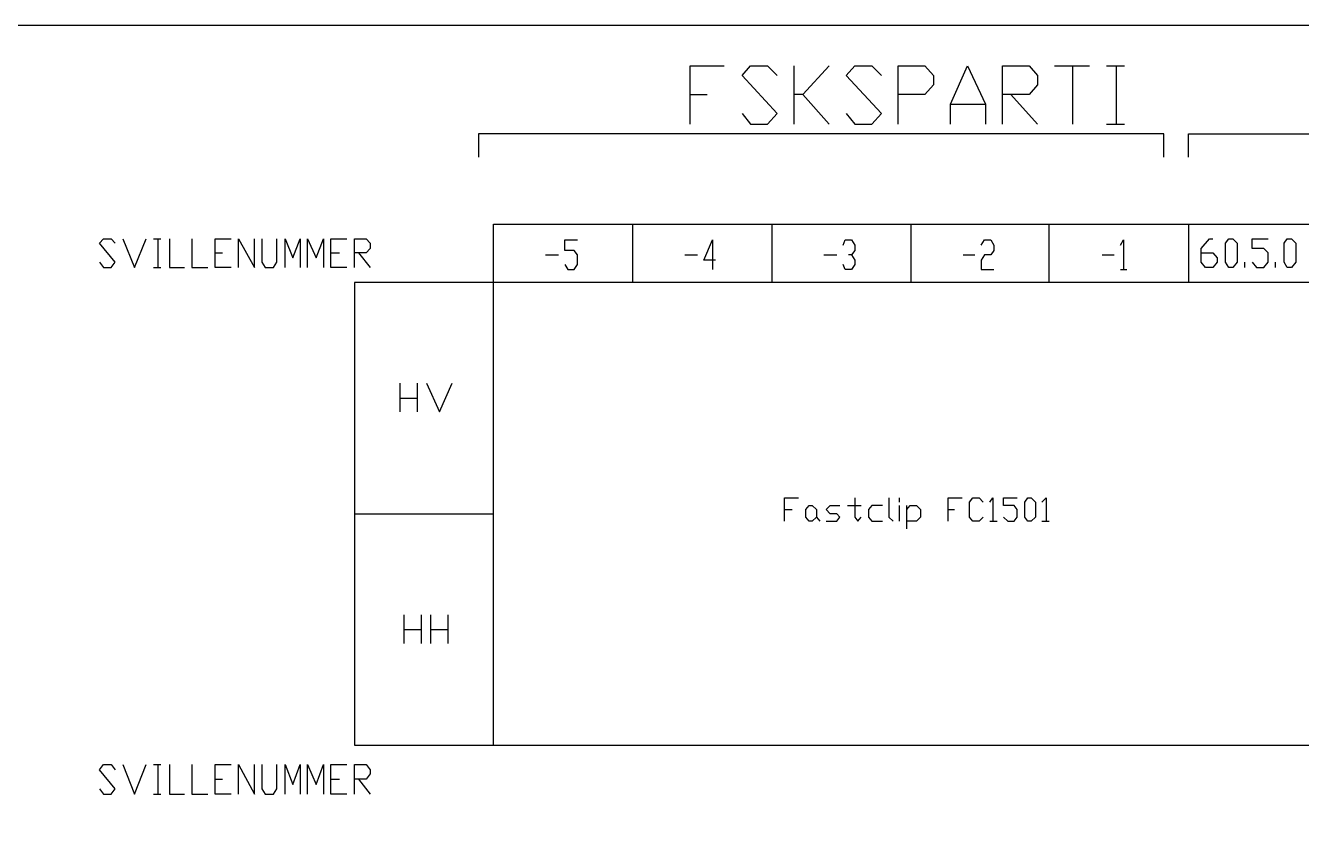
# Model space of a CAD drawing. Header units: millimetres. Extents: x -45 to 90, y -17 to 16.
# Drawn here: x -5.62 to -0.11, y 4.13 to 7.64 of the extents above; entities that cross this region are included whole.
import ezdxf

# ---------------------------------------------------------------- set-up
doc = ezdxf.new("R2010")
doc.units = ezdxf.units.MM
doc.layers.add('PDF_Geometry', color=7, linetype='Continuous')

msp = doc.modelspace()

# ---------------------------------------------------------------- linework, layer by layer
at = {"layer": 'PDF_Geometry', "lineweight": 25}
for points in [[(-44.1267, 7.6371), (-44.1267, -6.2069), (89.3766, -6.2069), (89.3766, 7.6371)], [(-1.201, 6.5278), (-1.201, 6.7799), (53.4004, 6.7799), (53.4004, 6.5278), (0, 6.5278)], [(-0.4263, 6.592), (-0.4401, 6.6149), (-0.4401, 6.6974), (-0.4263, 6.7157), (-0.408, 6.7157), (-0.3897, 6.6974), (-0.3897, 6.6149), (-0.408, 6.592)], [(-0.1742, 6.592), (-0.1879, 6.6149), (-0.1879, 6.6974), (-0.1742, 6.7157), (-0.1559, 6.7157), (-0.1375, 6.6974), (-0.1375, 6.6149), (-0.1559, 6.592)], [(-2.2233, 5.4964), (-2.2371, 5.4964), (-2.2508, 5.5147), (-2.2508, 5.5468), (-2.2371, 5.5651), (-2.2233, 5.5651), (-2.205, 5.5468), (-2.205, 5.5147)], [(-1.2927, 5.4964), (-1.3065, 5.5147), (-1.3065, 5.5789), (-1.2927, 5.5972), (-1.279, 5.5972), (-1.2606, 5.5789), (-1.2606, 5.5147), (-1.279, 5.4964)]]:
    msp.add_lwpolyline(points, close=True, dxfattribs=at)
for points in [[(-2.7505, 7.2108), (-2.7505, 7.4629), (-2.6038, 7.4629)], [(-2.5258, 7.2567), (-2.4892, 7.2108), (-2.4158, 7.2108), (-2.3746, 7.2567), (-2.5258, 7.4217), (-2.4892, 7.4629), (-2.4158, 7.4629), (-2.3746, 7.4217)], [(-2.3012, 7.2108), (-2.3012, 7.4629)], [(-2.15, 7.4629), (-2.2646, 7.3392), (-2.3012, 7.3392)], [(-2.0766, 7.2567), (-2.0399, 7.2108), (-1.9666, 7.2108), (-1.9253, 7.2567), (-2.0766, 7.4217), (-2.0399, 7.4629), (-1.9666, 7.4629), (-1.9253, 7.4217)], [(-1.852, 7.2108), (-1.852, 7.4629), (-1.7374, 7.4629), (-1.7007, 7.4217), (-1.7007, 7.3804), (-1.7374, 7.3392), (-1.852, 7.3392)], [(-1.6274, 7.2108), (-1.6274, 7.2979), (-1.554, 7.4629), (-1.4761, 7.2979), (-1.4761, 7.2108)], [(-1.4027, 7.2108), (-1.4027, 7.4629), (-1.2881, 7.4629), (-1.2515, 7.4217), (-1.2515, 7.3804), (-1.2881, 7.3392), (-1.4027, 7.3392)], [(-1.1781, 7.4629), (-1.0268, 7.4629)], [(-1.1002, 7.4629), (-1.1002, 7.2108)], [(-0.9535, 7.4629), (-0.8756, 7.4629)], [(-0.9122, 7.4629), (-0.9122, 7.2108)], [(-2.7505, 7.3392), (-2.6771, 7.3392)], [(-2.2646, 7.3392), (-2.15, 7.2108)], [(-1.3661, 7.3392), (-1.2515, 7.2108)], [(-1.6274, 7.2979), (-1.4761, 7.2979)], [(-0.706, 7.0687), (-0.706, 7.1696), (-3.6627, 7.1696), (-3.6627, 7.0687)], [(-0.9535, 7.2108), (-0.8756, 7.2108)], [(-0.6005, 7.0687), (-0.6005, 7.1696), (16.6266, 7.1696), (16.6266, 7.0687)], [(-3.5985, 4.5291), (-3.5985, 6.7799), (-0.6005, 6.7799), (-0.6005, 6.5278), (-4.1991, 6.5278), (-4.1991, 4.5291), (49.2014, 4.5291), (53.4004, 4.5291), (53.4004, 4.2816), (49.2014, 4.2816), (49.2014, 4.5291)], [(-2.998, 6.5278), (-2.998, 6.7799)], [(-2.3975, 6.7799), (-2.3975, 6.5278)], [(-1.797, 6.5278), (-1.797, 6.7799)], [(-5.2992, 6.6149), (-5.2809, 6.592), (-5.2488, 6.592), (-5.2305, 6.6149), (-5.2992, 6.6974), (-5.2809, 6.7157), (-5.2488, 6.7157), (-5.2305, 6.6974)], [(-5.1984, 6.7157), (-5.148, 6.592), (-5.0975, 6.7157)], [(-5.0655, 6.7157), (-5.0334, 6.7157)], [(-5.0471, 6.7157), (-5.0471, 6.592)], [(-4.9967, 6.7157), (-4.9967, 6.592), (-4.9325, 6.592)], [(-4.9004, 6.7157), (-4.9004, 6.592), (-4.8317, 6.592)], [(-4.7308, 6.592), (-4.7996, 6.592), (-4.7996, 6.7157), (-4.7308, 6.7157)], [(-4.6987, 6.592), (-4.6987, 6.7157), (-4.63, 6.592), (-4.63, 6.7157)], [(-4.5979, 6.7157), (-4.5979, 6.6149), (-4.5841, 6.592), (-4.5474, 6.592), (-4.5337, 6.6149), (-4.5337, 6.7157)], [(-4.497, 6.592), (-4.497, 6.7157), (-4.4649, 6.6332), (-4.4328, 6.7157), (-4.4328, 6.592)], [(-4.4008, 6.592), (-4.4008, 6.7157), (-4.3641, 6.6332), (-4.332, 6.7157), (-4.332, 6.592)], [(-4.2311, 6.592), (-4.2999, 6.592), (-4.2999, 6.7157), (-4.2311, 6.7157)], [(-4.1991, 6.592), (-4.1991, 6.7157), (-4.1486, 6.7157), (-4.1303, 6.6974), (-4.1303, 6.6745), (-4.1486, 6.6561), (-4.1991, 6.6561)], [(-3.2914, 6.6057), (-3.2776, 6.5828), (-3.2501, 6.5828), (-3.2364, 6.6057), (-3.2364, 6.647), (-3.2501, 6.6653), (-3.2914, 6.6653), (-3.2914, 6.7112), (-3.2364, 6.7112)], [(-2.6405, 6.6241), (-2.6909, 6.6241), (-2.6542, 6.7112), (-2.6542, 6.5828)], [(-2.0904, 6.6882), (-2.0812, 6.7112), (-2.0537, 6.7112), (-2.0399, 6.6882), (-2.0399, 6.6653), (-2.0537, 6.647), (-2.0674, 6.647)], [(-1.4944, 6.6882), (-1.4807, 6.7112), (-1.4532, 6.7112), (-1.4394, 6.6882), (-1.4394, 6.6653), (-1.4532, 6.647), (-1.4807, 6.647), (-1.4944, 6.6241), (-1.4944, 6.5828), (-1.4394, 6.5828)], [(-0.8939, 6.6882), (-0.8802, 6.7112), (-0.8802, 6.5828)], [(-0.5455, 6.6561), (-0.4951, 6.6561), (-0.4767, 6.6332), (-0.4767, 6.6149), (-0.4951, 6.592), (-0.5272, 6.592), (-0.5455, 6.6149), (-0.5455, 6.6745), (-0.5088, 6.7157), (-0.4951, 6.7157)], [(-0.3255, 6.6149), (-0.3071, 6.592), (-0.275, 6.592), (-0.2567, 6.6149), (-0.2567, 6.6561), (-0.275, 6.6745), (-0.3255, 6.6745), (-0.3255, 6.7157), (-0.2567, 6.7157)], [(-4.7996, 6.6561), (-4.7675, 6.6561)], [(-4.2999, 6.6561), (-4.2632, 6.6561)], [(-4.1807, 6.6561), (-4.1303, 6.592)], [(-3.3739, 6.647), (-3.3189, 6.647)], [(-2.7734, 6.647), (-2.7184, 6.647)], [(-2.1729, 6.647), (-2.1179, 6.647)], [(-2.0537, 6.647), (-2.0399, 6.6241), (-2.0399, 6.6057), (-2.0537, 6.5828), (-2.0812, 6.5828), (-2.0904, 6.6057)], [(-1.5724, 6.647), (-1.5219, 6.647)], [(-0.9718, 6.647), (-0.9214, 6.647)], [(-0.3576, 6.592), (-0.3576, 6.6149)], [(-0.2246, 6.592), (-0.2246, 6.6149)], [(-5.0655, 6.592), (-5.0334, 6.592)], [(-0.8939, 6.5828), (-0.8664, 6.5828)], [(-4.0019, 5.9685), (-4.0019, 6.0923)], [(-3.9286, 6.0923), (-3.9286, 5.9685)], [(-3.8873, 6.0923), (-3.8323, 5.9685), (-3.7773, 6.0923)], [(-4.0019, 6.0281), (-3.9286, 6.0281)], [(-2.3425, 5.4964), (-2.3425, 5.5972), (-2.2829, 5.5972)], [(-2.1637, 5.4964), (-2.1179, 5.4964), (-2.1041, 5.5147), (-2.1179, 5.5284), (-2.1454, 5.5284), (-2.1637, 5.5468), (-2.1454, 5.5651), (-2.1041, 5.5651)], [(-2.072, 5.5651), (-2.0124, 5.5651)], [(-2.0399, 5.5972), (-2.0399, 5.5147), (-2.0262, 5.4964), (-2.0124, 5.5147)], [(-1.9207, 5.5651), (-1.9666, 5.5651), (-1.9803, 5.5468), (-1.9803, 5.5147), (-1.9666, 5.4964), (-1.9207, 5.4964)], [(-1.8932, 5.5972), (-1.8932, 5.5147), (-1.8749, 5.4964)], [(-1.8474, 5.5789), (-1.8474, 5.5972)], [(-1.8474, 5.4964), (-1.8474, 5.5651)], [(-1.8153, 5.4643), (-1.8153, 5.5651)], [(-1.8153, 5.5468), (-1.8016, 5.5651), (-1.7741, 5.5651), (-1.7557, 5.5468), (-1.7557, 5.5147), (-1.7741, 5.4964), (-1.8153, 5.4964)], [(-1.6365, 5.4964), (-1.6365, 5.5972), (-1.5769, 5.5972)], [(-1.4853, 5.5147), (-1.5036, 5.4964), (-1.5311, 5.4964), (-1.5448, 5.5147), (-1.5448, 5.5789), (-1.5311, 5.5972), (-1.5036, 5.5972), (-1.4853, 5.5789)], [(-1.4577, 5.5789), (-1.444, 5.5972), (-1.444, 5.4964)], [(-1.3982, 5.5147), (-1.3798, 5.4964), (-1.3523, 5.4964), (-1.3386, 5.5147), (-1.3386, 5.5468), (-1.3523, 5.5651), (-1.3982, 5.5651), (-1.3982, 5.5972), (-1.3386, 5.5972)], [(-1.2331, 5.5789), (-1.2148, 5.5972), (-1.2148, 5.4964)], [(-4.1991, 5.5284), (-3.5985, 5.5284)], [(-2.3425, 5.5468), (-2.3104, 5.5468)], [(-2.205, 5.5147), (-2.1912, 5.4964)], [(-1.6365, 5.5468), (-1.609, 5.5468)], [(-1.4577, 5.4964), (-1.4257, 5.4964)], [(-1.2331, 5.4964), (-1.201, 5.4964)], [(-3.9836, 4.9692), (-3.9836, 5.093)], [(-3.9103, 5.093), (-3.9103, 4.9692)], [(-3.869, 4.9692), (-3.869, 5.093)], [(-3.7957, 5.093), (-3.7957, 4.9692)], [(-3.9836, 5.0288), (-3.9103, 5.0288)], [(-3.869, 5.0288), (-3.7957, 5.0288)], [(-5.2992, 4.3412), (-5.2809, 4.3182), (-5.2488, 4.3182), (-5.2305, 4.3412), (-5.2992, 4.4237), (-5.2809, 4.4466), (-5.2488, 4.4466), (-5.2305, 4.4237)], [(-5.1984, 4.4466), (-5.148, 4.3182), (-5.0975, 4.4466)], [(-5.0655, 4.4466), (-5.0334, 4.4466)], [(-5.0471, 4.4466), (-5.0471, 4.3182)], [(-4.9967, 4.4466), (-4.9967, 4.3182), (-4.9325, 4.3182)], [(-4.9004, 4.4466), (-4.9004, 4.3182), (-4.8317, 4.3182)], [(-4.7308, 4.3182), (-4.7996, 4.3182), (-4.7996, 4.4466), (-4.7308, 4.4466)], [(-4.6987, 4.3182), (-4.6987, 4.4466), (-4.63, 4.3182), (-4.63, 4.4466)], [(-4.5979, 4.4466), (-4.5979, 4.3412), (-4.5841, 4.3182), (-4.5474, 4.3182), (-4.5337, 4.3412), (-4.5337, 4.4466)], [(-4.497, 4.3182), (-4.497, 4.4466), (-4.4649, 4.3595), (-4.4328, 4.4466), (-4.4328, 4.3182)], [(-4.4008, 4.3182), (-4.4008, 4.4466), (-4.3641, 4.3595), (-4.332, 4.4466), (-4.332, 4.3182)], [(-4.2311, 4.3182), (-4.2999, 4.3182), (-4.2999, 4.4466), (-4.2311, 4.4466)], [(-4.1991, 4.3182), (-4.1991, 4.4466), (-4.1486, 4.4466), (-4.1303, 4.4237), (-4.1303, 4.4053), (-4.1486, 4.3824), (-4.1991, 4.3824)], [(-4.7996, 4.3824), (-4.7675, 4.3824)], [(-4.2999, 4.3824), (-4.2632, 4.3824)], [(-4.1807, 4.3824), (-4.1303, 4.3182)], [(-5.0655, 4.3182), (-5.0334, 4.3182)]]:
    msp.add_lwpolyline(points, dxfattribs=at)

doc.saveas('drawing.dxf')
